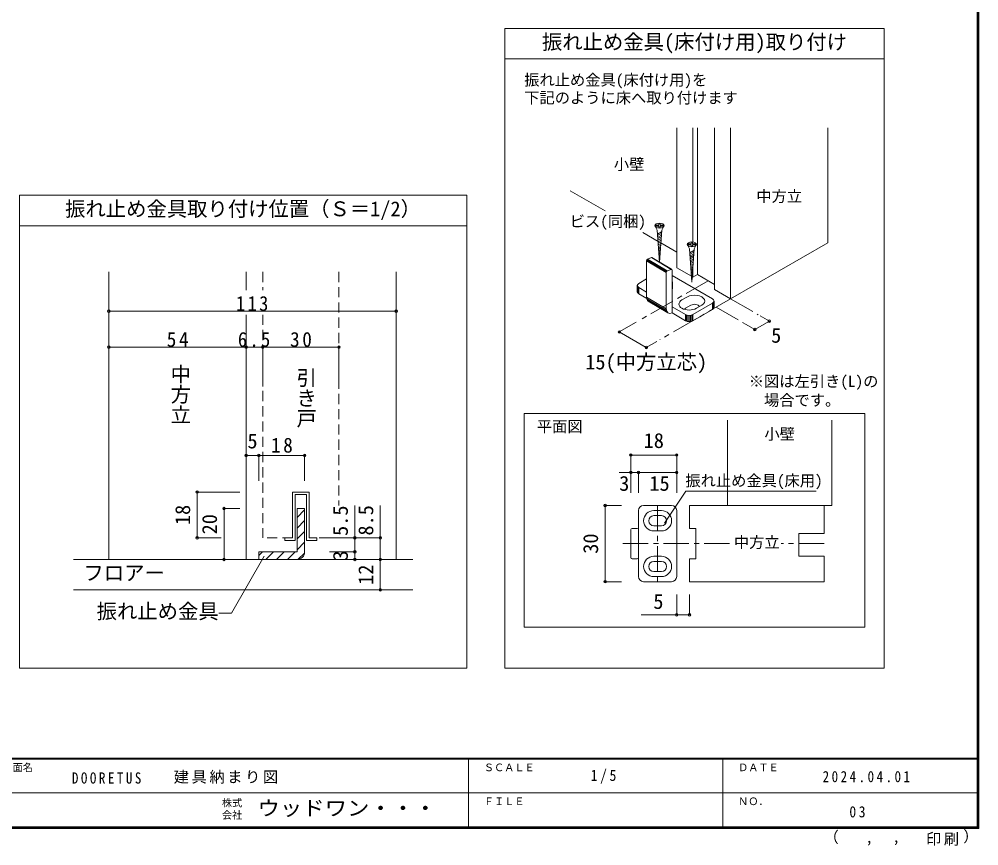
# Model space of a CAD drawing. Units: millimetres at full size, sheet at 1:5, with parts at other scales. Extents: x -973 to 977, y -718 to 696.
# Drawn here: x 33 to 977, y -718 to 95 of the extents above; entities that cross this region are included whole.
import ezdxf
from ezdxf.enums import TextEntityAlignment as Align

# ---------------------------------------------------------------- set-up
doc = ezdxf.new("R2010")
doc.units = ezdxf.units.MM
doc.header["$LTSCALE"] = 5
doc.header["$PDMODE"] = 32
doc.header["$PDSIZE"] = 2.5
doc.linetypes.add('CHAIN1', pattern=[8, 5, -1, 1, -1])
doc.linetypes.add('DASHED2', pattern=[3, 2, -1])
for name, color, linetype, lineweight in [('0-6_扉', 2, 'Continuous', 9), ('0-7_金物', 7, 'Continuous', 9), ('0-A_文字', 3, 'Continuous', 9), ('0-B_寸法', 7, 'Continuous', 9), ('1-3_仕上げ', 2, 'Continuous', 9), ('1-4_枠', 3, 'Continuous', 9), ('1-6_扉', 7, 'DASHED2', 9), ('1-7_金物', 7, 'Continuous', 9), ('1-A_文字', 7, 'Continuous', 9), ('1-B_寸法', 7, 'Continuous', 9), ('F-1_枠', 6, 'Continuous', 9)]:
    doc.layers.add(name, color=color, linetype=linetype, lineweight=lineweight)
doc.layers.add('F-0_補助線', color=7, linetype='Continuous')
doc.layers.add('F-A_文字', color=7, linetype='Continuous')
doc.styles.add('@ＭＳ ゴシック', font='')
doc.styles.add('ＭＳ ゴシック', font='')
doc.styles.get('@ＭＳ ゴシック').set_extended_font_data('@MS Gothic')
doc.styles.get('ＭＳ ゴシック').set_extended_font_data('MS Gothic')

msp = doc.modelspace()

# ---------------------------------------------------------------- linework, layer by layer
at = {"layer": '0-6_扉'}
for p, q in [((679.628, -11.613), (679.628, -149.351)), ((695.538, -11.613), (695.538, -124.068)), ((699.957, -11.613), (699.957, -155.985)), ((716.751, -11.613), (716.751, -170.784)), ((732.661, -11.613), (732.661, -179.97)), ((828.12, -11.613), (828.12, -124.856)), ((694.125, -157.722), (679.628, -149.351)), ((695.538, -148.636), (695.538, -158.537)), ((695.538, -158.537), (694.85, -158.14)), ((699.957, -155.985), (695.538, -158.537)), ((716.751, -165.681), (699.957, -155.985))]:
    msp.add_line(p, q, dxfattribs=at)
at = {"layer": '0-6_扉', "color": 7}
for p, q in [((574.904, -73.58), (609.197, -93.379)), ((646.236, -114.763), (661.251, -123.432)), ((664.007, -125.023), (679.628, -134.042))]:
    msp.add_line(p, q, dxfattribs=at)
at = {"layer": '0-6_扉'}
msp.add_lwpolyline([(716.751, -170.784), (732.661, -179.97), (828.12, -124.856)], dxfattribs=at)
at = {"layer": '0-7_金物'}
for p, q in [((658.696, -109.249), (660.521, -112.409)), ((658.802, -107.477), (662.165, -107.477)), ((658.802, -107.477), (658.802, -108.511)), ((658.802, -108.511), (662.165, -108.511)), ((662.594, -143.711), (660.521, -112.409)), ((662.165, -107.477), (662.165, -105.961)), ((662.165, -105.961), (663.199, -105.961)), ((662.165, -110.027), (662.165, -108.511)), ((662.165, -110.027), (663.199, -110.027)), ((662.762, -143.811), (664.843, -112.409)), ((663.199, -107.477), (663.199, -105.961)), ((663.199, -107.477), (666.562, -107.477)), ((666.667, -109.249), (664.843, -112.409)), ((666.562, -108.511), (666.562, -107.477)), ((664.738, -113.983), (660.774, -116.228)), ((664.63, -115.611), (660.874, -117.738)), ((664.523, -117.24), (660.974, -119.249)), ((664.415, -118.868), (661.074, -120.759)), ((664.307, -120.496), (661.174, -122.27)), ((664.199, -122.124), (661.274, -123.78)), ((664.091, -123.752), (661.374, -125.29)), ((663.983, -125.38), (661.474, -126.801)), ((663.875, -127.008), (661.574, -128.311)), ((663.768, -128.637), (661.674, -129.822)), ((663.66, -130.265), (661.774, -131.332)), ((663.552, -131.893), (661.874, -132.842)), ((690.516, -127.62), (692.34, -130.78)), ((690.622, -125.848), (693.984, -125.848)), ((690.622, -125.848), (690.622, -126.882)), ((690.622, -126.882), (693.984, -126.882)), ((694.501, -163.399), (692.34, -130.78)), ((693.984, -125.848), (693.984, -124.332)), ((693.984, -124.332), (695.018, -124.332)), ((693.984, -128.398), (693.984, -126.882)), ((693.984, -128.398), (695.018, -128.398)), ((694.501, -163.399), (696.662, -130.78)), ((695.018, -125.848), (695.018, -124.332)), ((695.018, -125.848), (698.381, -125.848)), ((698.487, -127.62), (696.662, -130.78)), ((698.381, -126.882), (698.381, -125.848)), ((669.789, -152.89), (650.506, -141.399)), ((670.02, -152.685), (650.737, -141.194)), ((650.985, -141.053), (654.815, -139.446)), ((670.268, -152.544), (650.985, -141.053)), ((674.098, -150.937), (654.815, -139.446)), ((674.346, -150.87), (655.063, -139.379)), ((674.577, -150.881), (655.294, -139.39)), ((674.776, -150.97), (655.492, -139.479)), ((663.444, -133.521), (661.974, -134.353)), ((663.336, -135.149), (662.075, -135.863)), ((663.228, -136.777), (662.175, -137.374)), ((663.12, -138.405), (662.275, -138.884)), ((663.012, -140.033), (662.375, -140.395)), ((696.558, -132.355), (692.593, -134.599)), ((696.45, -133.983), (692.694, -136.109)), ((696.342, -135.611), (692.794, -137.62)), ((696.235, -137.239), (692.894, -139.13)), ((696.127, -138.867), (692.994, -140.641)), ((696.019, -140.495), (693.094, -142.151)), ((669.311, -154.028), (650.027, -142.537)), ((650.027, -142.537), (650.027, -178.261)), ((669.343, -153.734), (650.06, -142.243)), ((669.439, -153.433), (650.155, -141.942)), ((669.591, -153.145), (650.308, -141.654)), ((662.905, -141.662), (662.475, -141.905)), ((670.268, -152.544), (674.098, -150.937)), ((695.911, -142.123), (693.194, -143.662)), ((695.803, -143.751), (693.294, -145.172)), ((695.695, -145.38), (693.394, -146.682)), ((695.587, -147.008), (693.494, -148.193)), ((695.479, -148.636), (693.594, -149.703)), ((695.372, -150.264), (693.694, -151.214)), ((642.352, -164.749), (650.027, -160.318)), ((669.311, -154.028), (669.311, -189.751)), ((675.056, -193.836), (675.056, -151.617)), ((714.831, -180.058), (675.056, -157.094)), ((695.264, -151.892), (693.794, -152.724)), ((695.156, -153.52), (693.894, -154.234)), ((695.048, -155.148), (693.994, -155.745)), ((694.94, -156.776), (694.094, -157.255)), ((694.832, -158.405), (694.195, -158.766)), ((694.724, -160.033), (694.295, -160.276)), ((640.888, -166.79), (640.888, -172.914)), ((641.058, -167.537), (641.058, -173.661)), ((641.558, -168.233), (641.558, -174.357)), ((650.027, -173.262), (642.352, -168.831)), ((642.352, -168.831), (642.352, -174.955)), ((675.333, -163.728), (675.333, -169.852)), ((650.131, -179.446), (642.352, -174.955)), ((669.311, -189.751), (650.027, -178.261)), ((684.779, -181.078), (690.082, -178.017)), ((669.506, -191.35), (650.223, -179.86)), ((670.08, -192.676), (650.797, -181.185)), ((670.993, -193.638), (651.71, -182.148)), ((688.314, -195.367), (675.056, -187.713)), ((693.618, -186.182), (688.314, -189.243)), ((714.831, -184.14), (695.385, -195.367)), ((698.921, -189.243), (704.224, -186.182)), ((714.831, -184.14), (714.831, -190.264)), ((715.625, -183.542), (715.625, -189.666)), ((716.125, -182.846), (716.125, -188.97)), ((716.295, -182.099), (716.295, -188.223)), ((688.314, -201.491), (675.056, -193.836)), ((688.314, -195.367), (688.314, -201.491)), ((689.35, -195.826), (689.35, -201.95)), ((690.556, -196.114), (690.556, -202.238)), ((691.85, -196.213), (691.85, -202.336)), ((693.144, -196.114), (693.144, -202.238)), ((694.35, -195.826), (694.35, -201.95)), ((714.831, -190.264), (695.385, -201.491)), ((695.385, -195.367), (695.385, -201.491)), ((529.661, -292.72), (864.52, -292.72)), ((529.661, -502.839), (529.661, -292.72)), ((864.52, -292.72), (864.52, -502.839)), ((864.52, -502.839), (529.661, -502.839))]:
    msp.add_line(p, q, dxfattribs=at)
for points in [[(663.199, -110.027), (663.199, -108.511), (666.562, -108.511)], [(695.018, -128.398), (695.018, -126.882), (698.381, -126.882)]]:
    msp.add_lwpolyline(points, dxfattribs=at)
for centre in [(662.682, -107.994), (694.501, -126.365)]:
    msp.add_ellipse(centre, major_axis=(4.71, 0), ratio=0.5, dxfattribs=at)
for centre, major_axis, ratio, start_param, end_param in [((650.985, -142.136), (0.64, 1.074), 0.663414, 0.7318184, 2.3026147), ((654.815, -140.529), (0.64, 1.074), 0.663414, 6.2296055, 7.0150037), ((674.098, -152.019), (0.64, 1.074), 0.663414, 5.4442074, 7.0150037), ((670.268, -153.626), (0.64, 1.074), 0.663414, 0.7318184, 2.3026147), ((645.888, -166.79), (-5, 0), 0.57735, 5.4977871, 7.0685835), ((665.333, -163.728), (10, 0), 0.57735, 6.047146, 6.5192246), ((665.333, -169.852), (10, 0), 0.57735, 6.047146, 6.5192246), ((645.888, -172.914), (-5, 0), 0.57735, 6.2831853, 7.0685835), ((655.772, -175.85), (3.839, 6.443), 0.663414, 2.3026147, 3.0880129), ((697.153, -182.099), (10, 0), 0.57735, 5.4977871, 8.6393798), ((691.85, -185.161), (10, 0), 0.57735, 2.3561945, 5.4977871), ((697.153, -188.223), (5, 0), 0.57735, 0.2617994, 2.3561945), ((711.295, -182.099), (-5, 0), 0.57735, 2.3561945, 3.9269908), ((711.295, -188.223), (-5, 0), 0.57735, 2.3561945, 3.1415927), ((675.056, -187.341), (3.839, 6.443), 0.663414, 2.3026147, 3.873411), ((691.85, -191.285), (5, 0), 0.57735, 2.3561945, 2.7802255), ((691.85, -193.326), (-5, 0), 0.57735, 0.7853982, 2.3561945), ((691.85, -199.45), (-5, 0), 0.57735, 0.7853982, 2.3561945)]:
    msp.add_ellipse(centre, major_axis=major_axis, ratio=ratio, start_param=start_param, end_param=end_param, dxfattribs=at)
at = {"layer": '0-A_文字'}
for p, q in [((510.797, -543.141), (510.797, 85.992)), ((510.797, 85.992), (883.509, 85.992)), ((883.509, -543.141), (883.509, 85.992)), ((510.797, 55.992), (883.509, 55.992)), ((33.297, -78.141), (473.297, -78.141)), ((33.297, -543.141), (33.297, -78.141)), ((473.297, -543.141), (473.297, -78.141)), ((33.297, -108.141), (473.297, -108.141)), ((33.297, -543.141), (473.297, -543.141)), ((510.797, -543.141), (883.509, -543.141))]:
    msp.add_line(p, q, dxfattribs=at)
at = {"layer": '0-A_文字', "color": 4}
for p, q in [((667.518, -400.383), (688.742, -369.015)), ((688.742, -369.015), (816.73, -369.015))]:
    msp.add_line(p, q, dxfattribs=at)
at = {"layer": '0-B_寸法', "color": 4, "linetype": 'CHAIN1'}
for p, q in [((710.564, -162.109), (641.993, -201.699)), ((732.661, -179.97), (663.196, -220.075)), ((718.366, -188.223), (747.763, -205.195)), ((732.661, -179.97), (759.767, -195.62))]:
    msp.add_line(p, q, dxfattribs=at)
at = {"layer": '0-B_寸法', "color": 4}
for p, q in [((770.698, -201.931), (761.727, -196.751)), ((623.209, -212.544), (639.852, -202.934)), ((747.763, -205.195), (756.404, -210.184)), ((770.698, -201.931), (756.404, -210.184)), ((623.209, -212.544), (649.725, -227.853)), ((660.183, -221.815), (649.725, -227.853))]:
    msp.add_line(p, q, dxfattribs=at)
at = {"layer": '0-B_寸法'}
for p in [(770.698, -201.931), (623.209, -212.544), (756.404, -210.184), (649.725, -227.853)]:
    msp.add_point(p, dxfattribs=at)
at = {"layer": '1-3_仕上げ', "color": 7}
msp.add_line((753.674, -383.121), (824.611, -383.121), dxfattribs=at)
at = {"layer": '1-3_仕上げ'}
for p, q in [((86.552, -436.182), (420.042, -436.182)), ((86.552, -466.182), (420.042, -466.182))]:
    msp.add_line(p, q, dxfattribs=at)
at = {"layer": '1-4_枠'}
for p, q in [((121.309, -436.182), (121.309, -153.406)), ((256.309, -171.301), (256.309, -153.406)), ((403.809, -436.182), (403.809, -153.406)), ((256.309, -436.182), (256.309, -195.547)), ((692.111, -405.621), (692.111, -383.121)), ((824.611, -383.121), (692.111, -383.121)), ((698.361, -405.621), (692.111, -405.621)), ((698.361, -435.621), (698.361, -405.621)), ((799.611, -433.121), (799.611, -410.621)), ((799.611, -433.121), (824.611, -433.121)), ((824.611, -433.121), (824.611, -458.121)), ((698.361, -435.621), (692.111, -435.621)), ((692.111, -435.621), (692.111, -458.121)), ((824.611, -458.121), (692.111, -458.121))]:
    msp.add_line(p, q, dxfattribs=at)
at = {"layer": '1-4_枠', "color": 7}
msp.add_line((832.111, -299.171), (832.111, -383.121), dxfattribs=at)
at = {"layer": '1-4_枠', "color": 4, "linetype": 'CHAIN1'}
for p, q in [((660.861, -383.121), (660.861, -458.121)), ((731.646, -420.621), (625.407, -420.621)), ((824.611, -420.621), (782.201, -420.621))]:
    msp.add_line(p, q, dxfattribs=at)
at = {"layer": '1-4_枠', "color": 7}
msp.add_lwpolyline([(729.611, -299.171), (729.611, -383.121), (832.111, -383.121)], dxfattribs=at)
at = {"layer": '1-4_枠'}
msp.add_lwpolyline([(799.611, -410.621), (824.611, -410.621), (824.611, -383.121)], dxfattribs=at)
at = {"layer": '1-6_扉'}
for p, q in [((272.559, -153.406), (272.559, -171.301)), ((347.559, -153.406), (347.559, -383.089)), ((272.559, -195.547), (272.559, -414.932)), ((318.184, -369.932), (301.933, -369.932)), ((301.933, -414.932), (301.933, -369.932)), ((318.184, -369.932), (318.184, -414.932)), ((301.933, -414.932), (272.559, -414.932)), ((338.184, -414.932), (318.184, -414.932))]:
    msp.add_line(p, q, dxfattribs=at)
at = {"layer": '1-7_金物'}
for p, q in [((301.934, -369.932), (318.184, -369.932)), ((315.684, -372.432), (304.434, -372.432)), ((304.434, -417.432), (304.434, -372.432)), ((315.684, -372.432), (315.684, -417.432)), ((318.184, -369.932), (318.184, -414.932)), ((647.111, -383.121), (674.611, -383.121)), ((642.111, -453.121), (642.111, -388.121)), ((664.611, -388.121), (657.111, -388.121)), ((664.611, -393.121), (657.111, -393.121)), ((679.611, -453.121), (679.611, -388.121)), ((640.861, -405.621), (635.861, -405.621)), ((657.111, -403.121), (664.611, -403.121)), ((634.611, -434.371), (634.611, -406.871)), ((664.611, -408.121), (657.111, -408.121)), ((304.434, -417.432), (294.434, -417.432)), ((315.684, -417.432), (325.684, -417.432)), ((657.111, -433.121), (664.611, -433.121)), ((640.861, -435.621), (635.861, -435.621)), ((664.611, -438.121), (657.111, -438.121)), ((657.111, -448.121), (664.611, -448.121)), ((674.611, -458.121), (647.111, -458.121)), ((657.111, -453.121), (664.611, -453.121))]:
    msp.add_line(p, q, dxfattribs=at)
at = {"layer": '1-7_金物', "color": 3}
for p, q in [((306.309, -386.182), (306.309, -428.682)), ((306.309, -386.182), (313.809, -386.182)), ((313.809, -428.682), (313.809, -386.182)), ((268.809, -428.682), (306.309, -428.682)), ((268.809, -428.682), (268.809, -436.182)), ((306.309, -436.182), (268.809, -436.182))]:
    msp.add_line(p, q, dxfattribs=at)
at = {"layer": '1-7_金物', "color": 4}
for p, q in [((306.309, -394.888), (313.809, -387.388)), ((306.309, -405.495), (313.809, -397.995)), ((306.309, -416.101), (313.809, -408.601)), ((306.309, -426.708), (313.809, -419.208)), ((268.809, -432.388), (272.515, -428.682)), ((275.622, -436.182), (283.121, -428.682)), ((286.228, -436.182), (293.728, -428.682)), ((296.835, -436.182), (304.334, -428.682)), ((307.543, -436.08), (313.709, -429.915))]:
    msp.add_line(p, q, dxfattribs=at)
at = {"layer": '1-7_金物'}
for points in [[(294.434, -417.432), (294.434, -414.932), (301.934, -414.932), (301.934, -369.932)], [(318.184, -414.932), (325.684, -414.932), (325.684, -417.432)]]:
    msp.add_lwpolyline(points, dxfattribs=at)
for centre, radius, start, end in [((647.111, -388.121), 5, 90, 180), ((674.611, -388.121), 5, 0, 90), ((657.111, -398.121), 10, 90, 270), ((657.111, -398.121), 5, 90, 270), ((664.611, -398.121), 10, 270, 90), ((664.611, -398.121), 5, 270, 90), ((635.861, -406.871), 1.25, 90, 180), ((640.861, -406.871), 1.25, 0, 90), ((657.111, -443.121), 10, 90, 270), ((664.611, -443.121), 10, 270, 90), ((635.861, -434.371), 1.25, 180, 270), ((640.861, -434.371), 1.25, 270, 0), ((657.111, -443.121), 5, 90, 270), ((664.611, -443.121), 5, 270, 90), ((647.111, -453.121), 5, 180, 270), ((674.611, -453.121), 5, 270, 0)]:
    msp.add_arc(centre, radius, start, end, dxfattribs=at)
at = {"layer": '1-7_金物', "color": 3}
msp.add_arc((306.309, -428.682), 7.5, 270, 0, dxfattribs=at)
at = {"layer": '1-A_文字'}
msp.add_lwpolyline([(274.108, -432.971), (241.816, -488.902), (229.316, -488.902)], dxfattribs=at)
at = {"layer": '1-B_寸法', "color": 4}
for p, q in [((121.309, -192.051), (403.809, -192.051)), ((121.309, -192.051), (121.309, -266.293)), ((403.809, -192.051), (403.809, -266.293)), ((121.309, -227.392), (256.309, -227.392)), ((256.309, -227.392), (256.309, -266.293)), ((256.309, -227.392), (272.559, -227.392)), ((272.559, -227.392), (272.559, -266.293)), ((272.559, -227.392), (347.559, -227.392)), ((347.559, -227.392), (347.559, -266.293)), ((256.309, -333.907), (256.309, -358.907)), ((268.809, -333.907), (256.309, -333.907)), ((268.809, -333.907), (268.809, -358.907)), ((313.809, -333.907), (268.809, -333.907)), ((313.809, -333.907), (313.809, -358.907)), ((634.611, -333.513), (679.611, -333.513)), ((634.611, -333.513), (634.611, -350.621)), ((679.611, -333.513), (679.611, -350.621)), ((623.046, -350.621), (642.111, -350.621)), ((634.611, -350.621), (634.611, -370.621)), ((642.111, -350.621), (642.111, -370.621)), ((642.111, -350.621), (679.611, -350.621)), ((679.611, -350.621), (679.611, -370.621)), ((208.113, -414.932), (208.113, -369.932)), ((208.113, -369.932), (250.059, -369.932)), ((234.529, -386.182), (250.059, -386.182)), ((234.529, -436.182), (234.529, -386.182)), ((363.184, -428.682), (363.184, -383.089)), ((388.184, -383.089), (388.184, -436.182)), ((609.228, -383.121), (625.407, -383.121)), ((609.228, -458.121), (609.228, -383.121)), ((208.113, -414.932), (231.893, -414.932)), ((338.184, -414.932), (388.184, -414.932)), ((338.184, -428.682), (363.184, -428.682)), ((363.184, -428.682), (363.184, -436.182)), ((234.529, -436.182), (250.059, -436.182)), ((388.184, -436.182), (338.184, -436.182)), ((388.184, -436.182), (388.184, -466.182)), ((609.228, -458.121), (625.407, -458.121)), ((388.184, -466.182), (338.184, -466.182)), ((679.611, -470.621), (679.611, -490.637)), ((692.111, -490.637), (692.111, -470.621)), ((692.111, -490.637), (644.733, -490.637))]:
    msp.add_line(p, q, dxfattribs=at)
at = {"layer": '1-B_寸法'}
for p in [(121.309, -192.051), (403.809, -192.051), (121.309, -227.392), (256.309, -227.392), (272.559, -227.392), (347.559, -227.392), (256.309, -333.907), (268.809, -333.907), (313.809, -333.907), (634.611, -333.513), (679.611, -333.513), (634.611, -350.621), (642.111, -350.621), (679.611, -350.621), (208.113, -369.932), (234.529, -386.182), (609.228, -383.121), (208.113, -414.932), (363.184, -414.932), (388.184, -414.932), (363.184, -428.682), (234.529, -436.182), (363.184, -436.182), (388.184, -436.182), (609.228, -458.121), (388.184, -466.182), (679.611, -490.637), (692.111, -490.637)]:
    msp.add_point(p, dxfattribs=at)
at = {"layer": 'F-1_枠'}
for p, q in [((974.986, 695.833), (974.986, -700.833)), ((975.82, 695.833), (975.82, -700.833)), ((976.653, 695.833), (976.653, -700.833)), ((976.653, -631.667), (-973.347, -631.667)), ((976.653, -632.5), (-973.347, -632.5)), ((474.986, -632.5), (474.986, -699.167)), ((724.986, -632.5), (724.986, -699.167)), ((1.653, -665.833), (974.986, -665.834)), ((976.653, -699.167), (-973.347, -699.167)), ((976.653, -700), (-973.347, -700)), ((976.653, -700.833), (-973.347, -700.833))]:
    msp.add_line(p, q, dxfattribs=at)

# ---------------------------------------------------------------- texts
at = {"layer": '0-A_文字', "color": 7, "style": 'ＭＳ ゴシック'}
for s, height, p in [('振れ止め金具(床付け用)取り付け', 14.66, (547.153, 60.992)), ('振れ止め金具(床付け用)を', 11, (529.706, 26.533)), ('下記のように床へ取り付けます', 11, (529.706, 8.997)), ('小壁', 11, (617.815, -56.384)), ('中方立', 11, (757.89, -87.832)), ('振れ止め金具取り付け位置（Ｓ＝1/2）', 14.66, (78.297, -103.141)), ('平面図', 11, (542.103, -314.197)), ('小壁', 11, (765.861, -321.629)), ('中方立', 11, (735.861, -428.121))]:
    msp.add_text(s, height=height, dxfattribs=at).set_placement(p, align=Align.BOTTOM_LEFT)
at = {"layer": '0-B_寸法', "style": 'ＭＳ ゴシック'}
for s, height, p in [('ビス(同梱)', 11, (574.429, -112.509)), ('5', 14.66, (772.469, -227.5)), ('15(中方立芯)', 14.66, (589.725, -253.713)), ('※図は左引き(L)の', 11, (750.459, -269.859)), ('\u3000場合です。', 11, (750.459, -288.44))]:
    msp.add_text(s, height=height, dxfattribs=at).set_placement(p, align=Align.BOTTOM_LEFT)
at = {"layer": '1-A_文字', "style": '@ＭＳ ゴシック'}
for s, p in [('中方立', (180.059, -243.743)), ('引き戸', (303.809, -247.392))]:
    msp.add_text(s, height=14.66, rotation=270, dxfattribs=at).set_placement(p, align=Align.BOTTOM_LEFT)
at = {"layer": '1-A_文字', "style": 'ＭＳ ゴシック'}
for s, height, p in [('振れ止め金具(床用)', 11, (688.146, -367.516)), ('フロアー', 14.66, (96.307, -461.182)), ('振れ止め金具', 14.66, (109.316, -498.902))]:
    msp.add_text(s, height=height, dxfattribs=at).set_placement(p, align=Align.BOTTOM_LEFT)
at = {"layer": '1-B_寸法', "style": 'ＭＳ ゴシック'}
for s, p in [('5', (257.559, -331.407)), ('18', (647.111, -331.013)), ('3', (623.046, -373.121)), ('15', (652.736, -373.121)), ('5', (656.643, -489.248))]:
    msp.add_text(s, height=14.66, dxfattribs=at).set_placement(p, align=Align.BOTTOM_LEFT)
for s, p in [('18', (205.613, -402.432)), ('5.5', (360.684, -413.089)), ('8.5', (385.684, -412.73)), ('20', (232.029, -411.582)), ('30', (606.728, -430.621)), ('3', (360.684, -437.432)), ('12', (385.684, -461.182))]:
    msp.add_text(s, height=14.66, rotation=90, dxfattribs=at).set_placement(p, align=Align.BOTTOM_LEFT)
at = {"layer": '1-B_寸法', "char_height": 14.66, "attachment_point": 7, "style": 'ＭＳ ゴシック'}
for s, insert in [('\\T1.27;\\W0.9;113', (246.309, -192.051)), ('\\T1.27;\\W0.95;54', (178.184, -227.392)), ('\\T1.27;\\W0.9;6.5', (248.184, -227.392)), ('\\T1.27;\\W0.95;30', (299.434, -227.392)), ('\\T1.27;\\W0.95;18', (280.684, -331.407))]:
    msp.add_mtext(s, dxfattribs=dict(at, insert=insert))
at = {"layer": 'F-0_補助線', "char_height": 11, "attachment_point": 7, "style": 'ＭＳ ゴシック'}
for s, insert in [('\\T1.39;\\W0.85;DOORETUS', (84.986, -656.798)), ('\\T1.17;建具納まり図', (185.035, -656.798))]:
    msp.add_mtext(s, dxfattribs=dict(at, insert=insert))
at = {"layer": 'F-A_文字', "style": 'ＭＳ ゴシック'}
for s, height, p in [('図面名', 7.331, (16.653, -646.667)), ('ＳＣＡＬＥ', 7.331, (489.986, -646.667)), ('ＤＡＴＥ', 7.331, (739.986, -646.667)), ('株式', 7.331, (232.486, -681.5)), ('ＦＩＬＥ', 7.331, (489.986, -680)), ('ＮＯ．', 7.331, (739.986, -680.001)), ('会社', 7.331, (232.486, -693.5)), ('（', 11, (823.992, -718.052)), ('）', 11, (961.387, -717.355)), (',', 11, (865.199, -718.052)), (',', 11, (891.686, -717.588))]:
    msp.add_text(s, height=height, dxfattribs=at).set_placement(p, align=Align.BOTTOM_LEFT)
at = {"layer": 'F-A_文字', "style": 'ＭＳ ゴシック', "width": 1.1}
msp.add_text('ウッドワン・・・', height=14.66, dxfattribs=at).set_placement((267.486, -692.5), align=Align.BOTTOM_LEFT)
at = {"layer": 'F-A_文字', "char_height": 11, "attachment_point": 7, "style": 'ＭＳ ゴシック'}
for s, insert in [('\\T1.38;\\W0.9;1/5', (594.986, -656.667)), ('\\T1.39;\\W0.85;2024.04.01', (823.111, -655.417)), ('\\T1.36;\\W0.9;03', (849.361, -690.001)), ('\\T1.17;印刷', (924.678, -717.82))]:
    msp.add_mtext(s, dxfattribs=dict(at, insert=insert))

doc.saveas('drawing.dxf')
